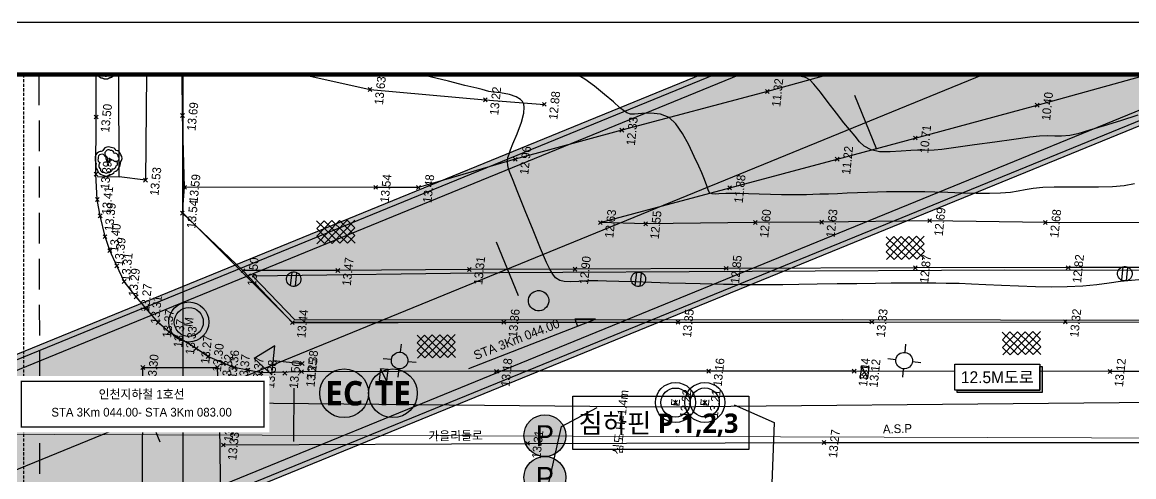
# Model space of a CAD drawing. Header units: millimetres. Extents: x 1073475 to 2890243, y -1340830 to -367733.
# Drawn here: x 2496583 to 2554028, y -391222 to -367733 of the extents above; entities that cross this region are included whole.
import ezdxf
from ezdxf.enums import TextEntityAlignment as Align
from ezdxf.xclip import XClip

# ---------------------------------------------------------------- set-up
doc = ezdxf.new("R2010")
doc.units = ezdxf.units.MM
doc.header["$LTSCALE"] = 50
doc.header["$XCLIPFRAME"] = 2
doc.header["$PDMODE"] = 3
doc.header["$PDSIZE"] = 100
for name, pattern in [('E-DIGLN01', [2, 0.9, -0.2, 0.9]), ('HIDDEN', [9.525, 6.35, -3.175]), ('HIDDEN2', [4.7625, 3.175, -1.5875])]:
    doc.linetypes.add(name, pattern=pattern)
for name, color, linetype in [('0-재료표-1', 3, 'Continuous'), ('0-재료표-T', 7, 'Continuous'), ('1-우수관로', 140, '우수'), ('11', 11, 'Continuous'), ('C0413425', 1, 'Continuous'), ('CIP', 1, 'Continuous'), ('CONT-MNR', 84, 'Continuous'), ('CS-CONC-MAJR', 4, 'Continuous'), ('CS-EXCV', 3, 'E-DIGLN01'), ('TEX', 3, 'Continuous'), ('TEXT', 3, 'Continuous'), ('가로등', 1, 'Continuous'), ('건축', 233, 'HIDDEN'), ('계측기', 7, 'Continuous'), ('계측기 지표침하계', 44, 'Continuous'), ('구조물', 7, 'Continuous'), ('단면', 4, 'Continuous'), ('도로', 1, 'Continuous'), ('맨홀', 1, 'Continuous'), ('보도', 7, 'Continuous'), ('보도블럭', 7, 'Continuous'), ('보안등', 7, 'Continuous'), ('상수도맨홀', 1, 'Continuous'), ('시점변경-종점-구__보조측점심볼', 7, 'Continuous'), ('시점변경-종점-구__선형', 7, 'Continuous'), ('연속지적도', 32, 'Continuous'), ('우수받이', 5, 'Continuous'), ('자전거전용도로', 7, 'Continuous'), ('조경', 3, 'Continuous'), ('중앙선', 2, 'Continuous'), ('지하지장물_열수송관로', 6, 'HIDDEN2'), ('지하지장물_전기관로', 1, 'HIDDEN2'), ('차선', 7, 'HIDDEN2'), ('측량점_높이', 8, 'Continuous'), ('측량점_심볼', 7, 'Continuous'), ('포장상태', 7, 'Continuous'), ('한전맨홀', 1, 'Continuous'), ('현황', 9, 'Continuous'), ('현황선', 8, 'Continuous'), ('화단', 3, 'Continuous'), ('화단경계', 3, 'Continuous'), ('횡단보도', 40, 'Continuous')]:
    doc.layers.add(name, color=color, linetype=linetype)
doc.styles.add('LT', font='')
doc.styles.add('RXHG', font='arial.ttf')
doc.styles.get("Standard").update_dxf_attribs({"font": ''})
doc.styles.add('굴림체', font='')
doc.styles.add('돋움', font='')
doc.styles.add('로고', font='malgunbd.ttf')
doc.styles.add('맑은고딕', font='malgunbd.ttf')
doc.styles.get('LT').set_extended_font_data('GulimChe')
doc.styles.get('Standard').set_extended_font_data('Dotum')
doc.styles.get('굴림체').set_extended_font_data('Dotum')
doc.styles.get('돋움').set_extended_font_data('Dotum')
doc.linetypes.add('CFZ008', pattern='A,0.9,-0.2,[106,KHCLINE.shx,S=0.00606,R=180,X=0,Y=0],0.9', length=2)
doc.linetypes.add('POWER_LINE', pattern='A,12.7,-5.08,["POWER",Standard,S=2.54,R=0,X=-2.54,Y=-1.27],-6.35', length=24.13)
doc.linetypes.add('WATER_LINE', pattern='A,12.7,-5.08,["WATER",Standard,S=2.54,R=0,X=-2.54,Y=-1.27],-6.35', length=24.13)
doc.linetypes.add('우수', pattern='A,0.5,-0.05,["우수",LT,S=0.1,R=0,X=0,Y=-0.05],-0.4', length=0.95)

# ---------------------------------------------------------------- blocks, each defined once
blk = doc.blocks.new('A$599346786921')
at = {"layer": '구조물', "ltscale": 0.2}
h = blk.add_hatch(color=254, dxfattribs=at)
h.dxf.hatch_style = 1
h.set_gradient(color1=(214, 214, 214), color2=(214, 214, 214))
h.paths.add_polyline_path([(189880, 4043), (128969, 153101), (129119, 153162), (47790, 352186), (48127, 352323), (40199, 371724), (39821, 372650), (39443, 373575), (39065, 374501), (38687, 375426), (38309, 376351), (37931, 377276), (37554, 378201), (37177, 379126), (36800, 380051), (36423, 380975), (36047, 381900), (35671, 382825), (35295, 383749), (34920, 384674), (34545, 385599), (34170, 386523), (33796, 387448), (33422, 388373), (33049, 389297), (32676, 390222), (32304, 391147), (31932, 392072), (31561, 392997), (31190, 393922), (30821, 394847), (30451, 395772), (30083, 396697), (29715, 397623), (29347, 398548), (28981, 399474), (28615, 400400), (28250, 401326), (27886, 402252), (27523, 403178), (27160, 404105), (26798, 405031), (26438, 405958), (26078, 406885), (25719, 407812), (25360, 408742), (25003, 409670), (24647, 410598), (24292, 411526), (23938, 412455), (23585, 413383), (23233, 414312), (22883, 415241), (22533, 416171), (22185, 417101), (21838, 418031), (21492, 418961), (21147, 419892), (20804, 420823), (20462, 421754), (20121, 422686), (19782, 423618), (19443, 424550), (19107, 425482), (18771, 426415), (18438, 427349), (18105, 428282), (17774, 429216), (17445, 430151), (17117, 431086), (16791, 432021), (16466, 432956), (16143, 433892), (15821, 434829), (15501, 435766), (15183, 436703), (14866, 437640), (14551, 438579), (14238, 439517), (13927, 440456), (13617, 441395), (13310, 442335), (13004, 443275), (12700, 444216), (12398, 445157), (12097, 446099), (11799, 447041), (11503, 447983), (11339, 448506), (0, 445440), (302, 444474), (605, 443509), (911, 442544), (1218, 441580), (1527, 440617), (1838, 439655), (2151, 438693), (2466, 437732), (2782, 436772), (3100, 435812), (3420, 434854), (3742, 433896), (4065, 432938), (4390, 431982), (4716, 431026), (5044, 430071), (5374, 429116), (5705, 428162), (6037, 427209), (6372, 426257), (6707, 425305), (7044, 424354), (7382, 423404), (7722, 422454), (8063, 421505), (8406, 420556), (8750, 419608), (9095, 418661), (9441, 417714), (9788, 416768), (10137, 415823), (10487, 414878), (10838, 413933), (11190, 412990), (11544, 412047), (11898, 411104), (12253, 410162), (12610, 409221), (12967, 408280), (13326, 407339), (13685, 406399), (14046, 405460), (14407, 404521), (14768, 403585), (15131, 402648), (15495, 401710), (15860, 400773), (16225, 399837), (16592, 398901), (16959, 397965), (17326, 397030), (17695, 396095), (18064, 395161), (18434, 394227), (18804, 393294), (19175, 392360), (19547, 391428), (19919, 390496), (20292, 389564), (20665, 388632), (21038, 387701), (21412, 386770), (21787, 385839), (22162, 384909), (22537, 383979), (22913, 383050), (23289, 382120), (23665, 381191), (24042, 380263), (24419, 379334), (24796, 378406), (25174, 377478), (25551, 376550), (25929, 375623), (26307, 374695), (26685, 373768), (27063, 372842), (27441, 371915), (27820, 370988), (28198, 370062), (28576, 369136), (28955, 368210), (29333, 367284), (37261, 347883), (37598, 348021), (118926, 148997), (119075, 149057), (179985, 0)])
at = {"layer": 'CS-CONC-MAJR'}
for points in [[(46812, 352596), (128141, 153572)], [(47464, 352323), (128793, 153298)], [(37735, 348347), (119063, 149323)], [(38008, 348999), (119337, 149975)]]:
    blk.add_lwpolyline(points, dxfattribs=at)
at = {"layer": 'CS-EXCV', "linetype": 'CFZ008', "ltscale": 5, "flags": 128}
blk.add_lwpolyline([(189880, 4043), (128969, 153101), (129119, 153162), (47790, 352186), (48127, 352323), (40199, 371724), (39821, 372650), (39443, 373575), (39065, 374501), (38687, 375426), (38309, 376351), (37931, 377276), (37554, 378201), (37177, 379126), (36800, 380051), (36423, 380975), (36047, 381900), (35671, 382825), (35295, 383749), (34920, 384674), (34545, 385599), (34170, 386523), (33796, 387448), (33422, 388373), (33049, 389297), (32676, 390222), (32304, 391147), (31932, 392072), (31561, 392997), (31190, 393922), (30821, 394847), (30451, 395772), (30083, 396697), (29715, 397623), (29347, 398548), (28981, 399474), (28615, 400400), (28250, 401326), (27886, 402252), (27523, 403178), (27160, 404105), (26798, 405031), (26438, 405958), (26078, 406885), (25719, 407812), (25360, 408742), (25003, 409670), (24647, 410598), (24292, 411526), (23938, 412455), (23585, 413383), (23233, 414312), (22883, 415241), (22533, 416171), (22185, 417101), (21838, 418031), (21492, 418961), (21147, 419892), (20804, 420823), (20462, 421754), (20121, 422686), (19782, 423618), (19443, 424550), (19107, 425482), (18771, 426415), (18438, 427349), (18105, 428282), (17774, 429216), (17445, 430151), (17117, 431086), (16791, 432021), (16466, 432956), (16143, 433892), (15821, 434829), (15501, 435766), (15183, 436703), (14866, 437640), (14551, 438579), (14238, 439517), (13927, 440456), (13617, 441395), (13310, 442335), (13004, 443275), (12700, 444216), (12398, 445157), (12097, 446099), (11799, 447041), (11503, 447983), (11339, 448506), (0, 445440), (302, 444474), (605, 443509), (911, 442544), (1218, 441580), (1527, 440617), (1838, 439655), (2151, 438693), (2466, 437732), (2782, 436772), (3100, 435812), (3420, 434854), (3742, 433896), (4065, 432938), (4390, 431982), (4716, 431026), (5044, 430071), (5374, 429116), (5705, 428162), (6037, 427209), (6372, 426257), (6707, 425305), (7044, 424354), (7382, 423404), (7722, 422454), (8063, 421505), (8406, 420556), (8750, 419608), (9095, 418661), (9441, 417714), (9788, 416768), (10137, 415823), (10487, 414878), (10838, 413933), (11190, 412990), (11544, 412047), (11898, 411104), (12253, 410162), (12610, 409221), (12967, 408280), (13326, 407339), (13685, 406399), (14046, 405460), (14407, 404521), (14768, 403585), (15131, 402648), (15495, 401710), (15860, 400773), (16225, 399837), (16592, 398901), (16959, 397965), (17326, 397030), (17695, 396095), (18064, 395161), (18434, 394227), (18804, 393294), (19175, 392360), (19547, 391428), (19919, 390496), (20292, 389564), (20665, 388632), (21038, 387701), (21412, 386770), (21787, 385839), (22162, 384909), (22537, 383979), (22913, 383050), (23289, 382120), (23665, 381191), (24042, 380263), (24419, 379334), (24796, 378406), (25174, 377478), (25551, 376550), (25929, 375623), (26307, 374695), (26685, 373768), (27063, 372842), (27441, 371915), (27820, 370988), (28198, 370062), (28576, 369136), (28955, 368210), (29333, 367284), (37261, 347883), (37598, 348021), (118926, 148997), (119075, 149057), (179985, 0)], close=True, dxfattribs=at)
at = {"layer": '시점변경-종점-구__보조측점심볼', "color": 1}
for p, q in [((48492, 331948), (51270, 333083)), ((56058, 313434), (58835, 314569)), ((63623, 294920), (66400, 296055))]:
    blk.add_line(p, q, dxfattribs=at)
at = {"layer": '시점변경-종점-구__선형', "color": 1}
blk.add_lwpolyline([(34766, 369504), (184932, 2022)], dxfattribs=at)
blk = doc.blocks.new('A$405090834614')
at = {"layer": '1-우수관로', "color": 251, "linetype": '우수', "lineweight": 0, "ltscale": 80}
blk.add_lwpolyline([(185502, 13028), (184884, 22596), (180273, 88945), (172057, 168906), (121638, 164312), (118262, 188984)], dxfattribs=at)
at = {"layer": 'C0413425', "color": 251}
for p, q in [((177610, 153734), (176860, 152734)), ((178360, 152734), (177610, 153734)), ((176860, 152734), (178360, 152734)), ((177610, 152734), (177610, 151234))]:
    blk.add_line(p, q, dxfattribs=at)
at = {"layer": 'CONT-MNR', "color": 251}
for p, q in [((193036, 146217), (193162, 147167)), ((192906, 145254), (193036, 146217)), ((192787, 144398), (192906, 145254)), ((192699, 143769), (192787, 144398)), ((192659, 143487), (192699, 143769)), ((192594, 142908), (192599, 143127)), ((192599, 143127), (192631, 143307)), ((192631, 143307), (192659, 143487)), ((192553, 142043), (192592, 142513)), ((192592, 142513), (192594, 142908)), ((192470, 141684), (192553, 142043)), ((187562, 141087), (188238, 141442)), ((188238, 141442), (188560, 141606)), ((188560, 141606), (188749, 141692)), ((188749, 141692), (188904, 141752)), ((188904, 141752), (189103, 141786)), ((189103, 141786), (189312, 141782)), ((189312, 141782), (189496, 141742)), ((189496, 141742), (189725, 141695)), ((189725, 141695), (190042, 141605)), ((190042, 141605), (190577, 141439)), ((190577, 141439), (191201, 141279)), ((192211, 141298), (192268, 141344)), ((192268, 141344), (192364, 141460)), ((192364, 141460), (192470, 141684)), ((186673, 140614), (187562, 141087)), ((191201, 141279), (191680, 141209)), ((191680, 141209), (191985, 141217)), ((191985, 141217), (192146, 141262)), ((192146, 141262), (192211, 141298)), ((185711, 140098), (186673, 140614)), ((184133, 139230), (184818, 139612)), ((184818, 139612), (185711, 140098)), ((183564, 138850), (183797, 139026)), ((183797, 139026), (184133, 139230)), ((183247, 138215), (183273, 138450)), ((183273, 138450), (183393, 138686)), ((183393, 138686), (183564, 138850)), ((193763, 138267), (193984, 138750)), ((183275, 137884), (183247, 138215)), ((183335, 137475), (183275, 137884)), ((193444, 137718), (193763, 138267)), ((183406, 137007), (183335, 137475)), ((193085, 137166), (193444, 137718)), ((183464, 136501), (183406, 137007)), ((192744, 136671), (193085, 137166)), ((183500, 136054), (183464, 136501)), ((192353, 136105), (192480, 136297)), ((192480, 136297), (192744, 136671)), ((183550, 135403), (183500, 136054)), ((192206, 135729), (192261, 135922)), ((192232, 135521), (192206, 135729)), ((192261, 135922), (192353, 136105)), ((183609, 134610), (183550, 135403)), ((192308, 135150), (192232, 135521)), ((192375, 134681), (192308, 135150)), ((183674, 133733), (183609, 134610)), ((192374, 134180), (192375, 134681)), ((192246, 133712), (192374, 134180)), ((183741, 132834), (183674, 133733)), ((191494, 132944), (191956, 133337)), ((191956, 133337), (192246, 133712)), ((183806, 131974), (183741, 132834)), ((190943, 132560), (191494, 132944)), ((189905, 131932), (190385, 132213)), ((190385, 132213), (190943, 132560)), ((183865, 131212), (183806, 131974)), ((188942, 131412), (189255, 131561)), ((189255, 131561), (189584, 131744)), ((189584, 131744), (189905, 131932)), ((183915, 130610), (183865, 131212)), ((188552, 131092), (188581, 131221)), ((188564, 130941), (188552, 131092)), ((188581, 131221), (188699, 131298)), ((188699, 131298), (188942, 131412)), ((183967, 130014), (183915, 130610)), ((188591, 130741), (188564, 130941)), ((188645, 130395), (188591, 130741)), ((184010, 129529), (183967, 130014)), ((188700, 129978), (188645, 130395)), ((188727, 129671), (188700, 129978)), ((184050, 129101), (184010, 129529)), ((188760, 129217), (188727, 129671)), ((194909, 129207), (194916, 129417)), ((194916, 129417), (194921, 129681)), ((184093, 128672), (184050, 129101)), ((188798, 128672), (188760, 129217)), ((194914, 128943), (194909, 129207)), ((194950, 128613), (194914, 128943)), ((184143, 128188), (184093, 128672)), ((184206, 127593), (184143, 128188)), ((188840, 128091), (188798, 128672)), ((195011, 128182), (194950, 128613)), ((195067, 127750), (195011, 128182)), ((184276, 126970), (184206, 127593)), ((188884, 127529), (188840, 128091)), ((188929, 127042), (188884, 127529)), ((195086, 127422), (195067, 127750)), ((184372, 126148), (184276, 126970)), ((188979, 126592), (188929, 127042)), ((195049, 126934), (195079, 127151)), ((195079, 127151), (195086, 127422)), ((189025, 126235), (188979, 126592)), ((194379, 126084), (194758, 126463)), ((194758, 126463), (194951, 126695)), ((194951, 126695), (195049, 126934)), ((184486, 125195), (184372, 126148)), ((189071, 125910), (189025, 126235)), ((189123, 125554), (189071, 125910)), ((193895, 125623), (194379, 126084)), ((189186, 125105), (189123, 125554)), ((193385, 125143), (193895, 125623)), ((184608, 124178), (184486, 125195)), ((189251, 124649), (189186, 125105)), ((192612, 124376), (192931, 124706)), ((192931, 124706), (193385, 125143)), ((184730, 123162), (184608, 124178)), ((189324, 124150), (189251, 124649)), ((189401, 123631), (189324, 124150)), ((192301, 124056), (192612, 124376)), ((189477, 123110), (189401, 123631)), ((191680, 123157), (191835, 123533)), ((191835, 123533), (192042, 123804)), ((192042, 123804), (192301, 124056)), ((184843, 122217), (184730, 123162)), ((189547, 122608), (189477, 123110)), ((191637, 122713), (191680, 123157)), ((189608, 122146), (189547, 122608)), ((191684, 122169), (191637, 122713)), ((184938, 121407), (184843, 122217)), ((189663, 121691), (189608, 122146)), ((191777, 121609), (191684, 122169)), ((185006, 120801), (184938, 121407)), ((189703, 121329), (189663, 121691)), ((189737, 120998), (189703, 121329)), ((191874, 121119), (191777, 121609)), ((185079, 120130), (185006, 120801)), ((189772, 120635), (189737, 120998)), ((189815, 120179), (189772, 120635)), ((191930, 120783), (191874, 121119)), ((191953, 120472), (191930, 120783)), ((185135, 119597), (185079, 120130)), ((189859, 119653), (189815, 120179)), ((191967, 120225), (191953, 120472)), ((192007, 119916), (191967, 120225)), ((185183, 119109), (185135, 119597)), ((189906, 118994), (189859, 119653)), ((192092, 119538), (192007, 119916)), ((192270, 118814), (192092, 119538)), ((185232, 118575), (185183, 119109)), ((189959, 118263), (189906, 118994)), ((185292, 117903), (185232, 118575)), ((192505, 117877), (192270, 118814)), ((185338, 117279), (185292, 117903)), ((190017, 117524), (189959, 118263)), ((192762, 116855), (192505, 117877)), ((185383, 116537), (185338, 117279)), ((190084, 116841), (190017, 117524)), ((190159, 116277), (190084, 116841)), ((193005, 115880), (192762, 116855)), ((185430, 115714), (185383, 116537)), ((190257, 115775), (190159, 116277)), ((185483, 114846), (185430, 115714)), ((190361, 115380), (190257, 115775)), ((193198, 115082), (193005, 115880)), ((190468, 115022), (190361, 115380)), ((190576, 114628), (190468, 115022)), ((193307, 114591), (193198, 115082)), ((185545, 113970), (185483, 114846)), ((190684, 114126), (190576, 114628)), ((193367, 114151), (193307, 114591)), ((185621, 113122), (185545, 113970)), ((190768, 113552), (190684, 114126)), ((193389, 113803), (193367, 114151)), ((193420, 113459), (193389, 113803)), ((190844, 112839), (190768, 113552)), ((193508, 113028), (193420, 113459)), ((185714, 112341), (185621, 113122)), ((190920, 112057), (190844, 112839)), ((193644, 112632), (193508, 113028)), ((193881, 112048), (193644, 112632)), ((185843, 111539), (185714, 112341)), ((191003, 111272), (190920, 112057)), ((194191, 111324), (193881, 112048)), ((185986, 110834), (185843, 111539)), ((191100, 110553), (191003, 111272)), ((194545, 110506), (194191, 111324)), ((186133, 110202), (185986, 110834)), ((191218, 109968), (191100, 110553)), ((194917, 109642), (194545, 110506)), ((186273, 109620), (186133, 110202)), ((191384, 109438), (191218, 109968)), ((186397, 109062), (186273, 109620)), ((186495, 108507), (186397, 109062))]:
    blk.add_line(p, q, dxfattribs=at)
at = {"layer": '가로등', "color": 251, "linetype": 'Continuous'}
for p, q in [((178290, 146675), (178290, 147104)), ((177862, 146247), (177433, 146247)), ((178719, 146247), (179147, 146247)), ((178290, 145818), (178290, 145389)), ((181036, 120743), (181036, 121172)), ((180608, 120314), (180179, 120314)), ((181465, 120314), (181894, 120314)), ((181036, 119886), (181036, 119457))]:
    blk.add_line(p, q, dxfattribs=at)
for centre, major_axis, start_param, end_param in [((178290, 146247), (303, 303), 5.497787, 11.780972), ((181036, 120314), (-303, 303), 3.926991, 10.210176)]:
    blk.add_ellipse(centre, major_axis=major_axis, ratio=1, start_param=start_param, end_param=end_param, dxfattribs=at)
at = {"layer": '도로', "color": 251}
for p, q in [((189150, 163167), (196289, 163906)), ((186215, 162867), (189150, 163167)), ((184090, 162428), (184922, 162659)), ((184922, 162659), (186215, 162867)), ((182357, 161735), (183050, 162059)), ((183050, 162059), (184090, 162428)), ((181618, 161297), (182357, 161735)), ((180855, 160835), (181618, 161297)), ((180130, 160136), (180855, 160835)), ((179575, 159558), (180130, 160136)), ((178928, 158866), (179575, 159558)), ((178489, 158242), (178928, 158866)), ((178189, 157596), (178489, 158242)), ((177796, 156764), (178189, 157596)), ((177450, 156118), (177796, 156764)), ((177195, 155287), (177450, 156118)), ((177034, 154709), (177195, 155287)), ((176964, 153994), (177034, 154709)), ((176895, 153301), (176964, 153994)), ((177182, 151224), (176895, 153301)), ((177182, 151224), (177182, 151224)), ((178263, 141208), (177182, 151224)), ((179425, 130303), (178263, 141208)), ((180217, 122831), (179425, 130303)), ((181600, 109677), (180217, 122831)), ((182563, 100534), (181600, 109677))]:
    blk.add_line(p, q, dxfattribs=at)
at = {"layer": '맨홀', "color": 251}
for radius in [1036, 750]:
    blk.add_circle((179121, 157289), radius, dxfattribs=at)
at = {"layer": '보도', "color": 251}
for p, q in [((189703, 158741), (196305, 159493)), ((186019, 158239), (189703, 158741)), ((182057, 154787), (184682, 158215)), ((184682, 158215), (186019, 158239)), ((187059, 148418), (186019, 158239)), ((182057, 154787), (179649, 151962)), ((182577, 149914), (182057, 154787)), ((179649, 151962), (180835, 141094)), ((183345, 143160), (182577, 149914)), ((187282, 146220), (187059, 148418)), ((189263, 141396), (187282, 146220)), ((183939, 137728), (183345, 143160)), ((191342, 136077), (189263, 141396)), ((180835, 141094), (181778, 132145)), ((184806, 129970), (183939, 137728)), ((186657, 134343), (186471, 136683)), ((186471, 136683), (188967, 130222)), ((194118, 128813), (191342, 136077)), ((187324, 128720), (186657, 134343)), ((181778, 132145), (182843, 122188)), ((185868, 120249), (184806, 129970)), ((188967, 130222), (191022, 124853)), ((187696, 125310), (187324, 128720)), ((196297, 123271), (194118, 128813)), ((188364, 119764), (187696, 125310)), ((191022, 124853), (192535, 120956)), ((182843, 122188), (183902, 112241)), ((192535, 120956), (194886, 114870)), ((186708, 112396), (185868, 120249)), ((188907, 113811), (188364, 119764)), ((194886, 114870), (197584, 108042)), ((189527, 107707), (188907, 113811)), ((183902, 112241), (185026, 101289)), ((187251, 107418), (186708, 112396))]:
    blk.add_line(p, q, dxfattribs=at)
at = {"layer": '보도블럭', "color": 251}
for p, q in [((183844, 151131), (185162, 150100)), ((183892, 150740), (184236, 151179)), ((183940, 150348), (184627, 151227)), ((183988, 149957), (185019, 151274)), ((184236, 151179), (185114, 150491)), ((184627, 151227), (185066, 150883)), ((183892, 150740), (185210, 149709)), ((184035, 149565), (185066, 150883)), ((183940, 150348), (185257, 149317)), ((183988, 149957), (184866, 149269)), ((184083, 149174), (185114, 150491)), ((184475, 149222), (185162, 150100)), ((184035, 149565), (184475, 149222)), ((184866, 149269), (185210, 149709)), ((178511, 145346), (179829, 144315)), ((178559, 144955), (178903, 145394)), ((178607, 144564), (179294, 145442)), ((178654, 144172), (179686, 145490)), ((178903, 145394), (179781, 144707)), ((179294, 145442), (179733, 145098)), ((178559, 144955), (179876, 143924)), ((178702, 143781), (179733, 145098)), ((178607, 144564), (179924, 143533)), ((178750, 143389), (179781, 144707)), ((179141, 143437), (179829, 144315)), ((178654, 144172), (179533, 143485)), ((178702, 143781), (179141, 143437)), ((179533, 143485), (179876, 143924)), ((186178, 121387), (186522, 121826)), ((186226, 120996), (186913, 121874)), ((186273, 120604), (187304, 121922)), ((186522, 121826), (187400, 121139)), ((186913, 121874), (187352, 121530)), ((186130, 121778), (187448, 120747)), ((186178, 121387), (187495, 120356)), ((186321, 120213), (187352, 121530)), ((186226, 120996), (187543, 119964)), ((186369, 119821), (187400, 121139)), ((186760, 119869), (187448, 120747)), ((186273, 120604), (187152, 119917)), ((186321, 120213), (186760, 119869)), ((187152, 119917), (187495, 120356)), ((181863, 115283), (183180, 114252)), ((181910, 114892), (182254, 115331)), ((181910, 114892), (183228, 113861)), ((181958, 114500), (182645, 115379)), ((182006, 114109), (183037, 115426)), ((182054, 113717), (183085, 115035)), ((182254, 115331), (183132, 114643)), ((182645, 115379), (183085, 115035)), ((181958, 114500), (183276, 113469)), ((182101, 113326), (183132, 114643)), ((182006, 114109), (182884, 113421)), ((182493, 113374), (183180, 114252)), ((182884, 113421), (183228, 113861)), ((182054, 113717), (182493, 113374))]:
    blk.add_line(p, q, dxfattribs=at)
at = {"layer": '보안등', "color": 251}
for p, q in [((181541, 152258), (182248, 152258)), ((181541, 152008), (182248, 152008)), ((183413, 134541), (184120, 134541)), ((183413, 134291), (184120, 134291)), ((186350, 109575), (187057, 109575)), ((186350, 109325), (187057, 109325))]:
    blk.add_line(p, q, dxfattribs=at)
for centre in [(181894, 152133), (183766, 134416), (186703, 109450)]:
    blk.add_ellipse(centre, major_axis=(-265, 265), ratio=1, start_param=3.926991, end_param=10.210176, dxfattribs=at)
at = {"layer": '연속지적도', "color": 251}
for p, q in [((184698, 158193), (192518, 159023)), ((192518, 159023), (184698, 158193)), ((184698, 158193), (161008, 155684)), ((179669, 151974), (184698, 158193)), ((188497, 68694), (179669, 151974))]:
    blk.add_line(p, q, dxfattribs=at)
at = {"layer": '우수받이', "color": 251}
for points in [[(177165, 147191), (177165, 146791), (177765, 146791), (177765, 147191)], [(179929, 122486), (179929, 122086), (180529, 122086), (180529, 122486)]]:
    blk.add_lwpolyline(points, close=True, dxfattribs=at)
for points in [[(177165, 146791), (177765, 147191)], [(179929, 122086), (180529, 122486)]]:
    blk.add_lwpolyline(points, dxfattribs=at)
at = {"layer": '자전거전용도로', "color": 251}
for p, q in [((186169, 160289), (186194, 161657)), ((196187, 161250), (186169, 160289)), ((186169, 160289), (186169, 160289))]:
    blk.add_line(p, q, dxfattribs=at)
at = {"layer": '조경', "color": 251}
for points in [[(191403, 163346, 0.346815), (191189, 163044, 0.330985), (191249, 162693, 0.257815), (191431, 162469, 0.268393), (191657, 162274, 0.287741), (191941, 162222, 0.374085), (192332, 162238, 0.296108), (192532, 162494, 0.276004), (192647, 162777, 0.397465), (192501, 163160, 0.08978), (192407, 163209, 0.089366), (192380, 163311, 0.417873), (192018, 163534, 0.244957), (191754, 163455, 0.283849)], [(191489, 163208, 0.520567), (191347, 163011, 0.520567), (191397, 162772, 0.520567), (191567, 162599, 0.520567), (191732, 162420, 0.997573), (191950, 162527, 0.520567), (191921, 162768, 0.940956), (191709, 162803, 0.176046), (191952, 162920, 1.063971), (192117, 162831, 0.138397), (192011, 162595, 0.467806), (192008, 162367, 0.520567), (192251, 162373, 0.520567), (192368, 162585, 0.520567), (192485, 162797, 0.520567), (192421, 163031, 0.520567), (192183, 162984, 0.258914), (191952, 162920, 0.824029), (192140, 163039, 0.520567), (192236, 163261, 0.520567), (192022, 163377, 0.520567), (191814, 163251, 0.520567), (191489, 163208)], [(186417, 162802, 0.346815), (186204, 162501, 0.330985), (186263, 162149, 0.257815), (186445, 161925, 0.268393), (186672, 161731, 0.287741), (186955, 161678, 0.374085), (187346, 161695, 0.296108), (187546, 161951, 0.276004), (187661, 162234, 0.397465), (187516, 162617, 0.08978), (187421, 162666, 0.089366), (187394, 162768, 0.417873), (187033, 162991, 0.244957), (186769, 162912, 0.283849)], [(186503, 162665, 0.520567), (186361, 162467, 0.520567), (186411, 162229, 0.520567), (186582, 162056, 0.520567), (186746, 161877, 0.997573), (186964, 161984, 0.520567), (186936, 162224, 0.940956), (186724, 162259, 0.176046), (186966, 162377, 1.063971), (187131, 162288, 0.138397), (187025, 162052, 0.467806), (187022, 161823, 0.520567), (187265, 161829, 0.520567), (187382, 162041, 0.520567), (187499, 162253, 0.520567), (187436, 162488, 0.520567), (187197, 162440, 0.258914), (186966, 162377, 0.824029), (187154, 162496, 0.520567), (187250, 162718, 0.520567), (187036, 162833, 0.520567), (186829, 162708, 0.520567), (186503, 162665)]]:
    blk.add_lwpolyline(points, format="xyb", close=True, dxfattribs=at)
at = {"layer": '중앙선', "color": 251}
for p, q in [((172990, 154847), (174731, 139223)), ((174731, 139223), (176388, 123987)), ((176388, 123987), (178214, 106751))]:
    blk.add_line(p, q, dxfattribs=at)
at = {"layer": '지하지장물_열수송관로', "color": 251, "ltscale": 10}
blk.add_lwpolyline([(216367, 190058), (198477, 187793), (198622, 185962), (196548, 185528), (196500, 184227), (192401, 184034), (193108, 166565), (46886, 150822)], dxfattribs=at)
at = {"layer": '지하지장물_전기관로', "color": 251, "linetype": 'POWER_LINE', "ltscale": 3}
for points in [[(186670, 16637), (186590, 33534), (184398, 74092), (182595, 86963), (177310, 132594), (173297, 174213)], [(165368, 136915), (170465, 138180), (175788, 137564), (176957, 135844)], [(177834, 128804), (177152, 126662), (169969, 126181), (168804, 125250), (166356, 122047)]]:
    blk.add_lwpolyline(points, dxfattribs=at)
at = {"layer": '차선', "color": 251}
blk.add_line((212341, 169387), (137441, 161475), dxfattribs=at)
at = {"layer": '차선', "color": 251, "linetype": 'ByBlock'}
blk.add_line((173554, 151247), (176294, 151506), dxfattribs=at)
at = {"layer": '측량점_심볼', "color": 251}
for p in [(189150, 163167), (184922, 162659), (186215, 162867), (183050, 162059), (184090, 162428), (182357, 161735), (181618, 161297), (180855, 160835), (186169, 160289), (180130, 160136), (176536, 159406), (179575, 159558), (178928, 158866), (189703, 158741), (178489, 158242), (184682, 158215), (186019, 158239), (178189, 157596), (177796, 156764), (177450, 156118), (173932, 155145), (176945, 155579), (177195, 155287), (172990, 154847), (177034, 154709), (182057, 154787), (176964, 153994), (176895, 153301), (177011, 152077), (179649, 151962), (177182, 151224), (177610, 151234), (182577, 149914), (192061, 149244), (187059, 148418), (187282, 146220), (183345, 143160), (192153, 143263), (189263, 141396), (178263, 141208), (180835, 141094), (192244, 140204), (174731, 139223), (183939, 137728), (186471, 136683), (191342, 136077), (186657, 134343), (181778, 132145), (177636, 131839), (177798, 130332), (179425, 130303), (184806, 129970), (188967, 130222), (187324, 128720), (194118, 128813), (187696, 125310), (191022, 124853), (176388, 123987), (180217, 122831), (180229, 122286), (182843, 122188), (192535, 120956), (185868, 120249), (188364, 119764), (194886, 114870), (188907, 113811), (183902, 112241), (186708, 112396), (181600, 109677)]:
    blk.add_point(p, dxfattribs=at)
at = {"layer": '한전맨홀', "color": 251}
for centre, radius in [((177636, 131839), 1036), ((177636, 131839), 750), ((177798, 130332), 1036), ((177798, 130332), 750)]:
    blk.add_circle(centre, radius, dxfattribs=at)
at = {"layer": '현황선', "color": 251}
for p, q in [((192884, 156457), (192061, 149244)), ((192061, 149244), (192153, 143263)), ((192153, 143263), (192244, 140204)), ((192244, 140204), (192244, 140204))]:
    blk.add_line(p, q, dxfattribs=at)
at = {"layer": '화단', "color": 251}
blk.add_ellipse((182121, 139428), major_axis=(371, 371), ratio=1, start_param=5.497787, end_param=11.780972, dxfattribs=at)
at = {"layer": '화단경계', "color": 251}
for p, q in [((186100, 162781), (186194, 161657)), ((186194, 161657), (196227, 162764)), ((181831, 154242), (179805, 151852)), ((183346, 141577), (181831, 154242)), ((179805, 151852), (182813, 123727)), ((186230, 115645), (183346, 141577)), ((182813, 123727), (184755, 105082)), ((188435, 94548), (186230, 115645))]:
    blk.add_line(p, q, dxfattribs=at)
at = {"layer": '횡단보도', "color": 251}
for p, q in [((168239, 158538), (176536, 159406)), ((176536, 159406), (176945, 155579)), ((173932, 155145), (169592, 154635)), ((176945, 155579), (173932, 155145))]:
    blk.add_line(p, q, dxfattribs=at)
at = {"layer": '1-우수관로', "color": 251, "linetype": '우수', "lineweight": 0, "ltscale": 5, "style": '굴림체'}
blk.add_text('D500', height=450, rotation=276.75715, dxfattribs=at).set_placement((173326, 161434), align=Align.RIGHT)
at = {"layer": 'TEXT', "color": 251, "style": '굴림체'}
blk.add_text('가을리들로', height=450, rotation=276.75715, dxfattribs=at).set_placement((174673, 141531), align=Align.RIGHT)
blk.add_text('심도 H=1.4m', height=450, dxfattribs=at).set_placement((178004, 134314), align=Align.RIGHT)
at = {"layer": '상수도맨홀', "color": 251, "style": '굴림체'}
for s, p in [('M', (179121, 157289)), ('E', (177636, 131839)), ('E', (177798, 130332))]:
    blk.add_text(s, height=450, dxfattribs=at).set_placement(p, align=Align.MIDDLE)
at = {"layer": '측량점_높이', "color": 251, "style": '굴림체'}
for s, p in [('13.39', (186215, 162567)), ('13.50', (189150, 162867)), ('13.39', (184090, 162128)), ('13.41', (184922, 162359)), ('13.39', (182357, 161435)), ('13.40', (183050, 161759)), ('13.31', (181618, 160997)), ('13.29', (180855, 160535)), ('13.27', (180130, 159836)), ('13.53', (186169, 159989)), ('13.31', (179575, 159258)), ('13.30', (176536, 159106)), ('13.37', (178928, 158566)), ('13.69', (189703, 158441)), ('13.37', (178489, 157942)), ('13.54', (184682, 157915)), ('13.59', (186019, 157939)), ('13.33', (178189, 157296)), ('13.27', (177796, 156464)), ('13.30', (177450, 155818)), ('13.32', (176945, 155279)), ('13.33', (172990, 154547)), ('13.32', (173932, 154845)), ('13.36', (177195, 154987)), ('13.37', (177034, 154409)), ('13.50', (182057, 154487)), ('13.37', (176964, 153694)), ('13.38', (176895, 153001)), ('13.50', (177011, 151777)), ('13.44', (179649, 151662)), ('13.25', (177182, 150924)), ('13.38', (177610, 150934)), ('13.47', (182577, 149614)), ('13.63', (192061, 148944)), ('13.54', (187059, 148118)), ('13.48', (187282, 145920)), ('13.31', (183345, 142860)), ('13.22', (192153, 142963)), ('13.18', (178263, 140908)), ('13.36', (180835, 140794)), ('12.96', (189263, 141096)), ('12.88', (192244, 139904)), ('13.31', (174731, 138923)), ('12.90', (183939, 137428)), ('12.63', (186471, 136383)), ('12.33', (191342, 135777)), ('12.55', (186657, 134043)), ('13.35', (181778, 131845)), ('13.22', (177636, 131539)), ('13.21', (177798, 130032)), ('13.16', (179425, 130003)), ('11.88', (188967, 129922)), ('12.85', (184806, 129670)), ('12.60', (187324, 128420)), ('11.32', (194118, 128513)), ('12.63', (187696, 125010)), ('11.22', (191022, 124553)), ('13.27', (176388, 123687)), ('10.49', (196297, 122971)), ('13.14', (180217, 122531)), ('13.12', (180229, 121986)), ('13.33', (182843, 121888)), ('10.71', (192535, 120656)), ('12.87', (185868, 119949)), ('12.69', (188364, 119464)), ('10.40', (194886, 114570)), ('12.68', (188907, 113511)), ('12.82', (186708, 112096)), ('13.32', (183902, 111941)), ('13.12', (181600, 109377))]:
    blk.add_text(s, height=450, dxfattribs=at).set_placement(p, align=Align.TOP_CENTER)
at = {"layer": '포장상태', "color": 251, "style": '굴림체'}
blk.add_text('A.S.P', height=450, rotation=277.72058, dxfattribs=at).set_placement((177378, 119514), align=Align.RIGHT)
blk = doc.blocks.new('dbox')
at = {"layer": '11'}
blk.add_line((4288, 57600), (81088, 57600), dxfattribs=at)
at = {"layer": '11', "const_width": 150}
blk.add_lwpolyline([(81088, 1800), (4288, 1800), (4288, 57600), (81088, 57600)], close=True, dxfattribs=at)
at = {"layer": 'TEXT', "color": 7}
blk.add_line((0, 59400), (84100, 59400), dxfattribs=at)
at = {"layer": 'TEX', "color": 6, "linetype": 'Continuous', "style": 'RXHG', "width": 1}
for tag, p in [('일자', (76628, 15972)), ('축척', (76628, 13925)), ('설계번호', (76684, 12170))]:
    blk.add_attdef(tag, p, '', height=300, dxfattribs=at)
at = {"layer": 'TEX', "color": 7, "linetype": 'Continuous', "style": 'RXHG', "width": 1}
blk.add_attdef('파일명', (81840, 4453), '', height=300, rotation=90, dxfattribs=at)
at = {"layer": 'TEX', "linetype": 'Continuous', "style": 'RXHG', "width": 1}
for tag, p in [('도면명-1', (77799, 3389)), ('도면명-2', (77799, 2662))]:
    blk.add_attdef(tag, text='', height=400, dxfattribs=at).set_placement(p, align=Align.CENTER)
blk = doc.blocks.new('A$355485260246')
at = {"color": 255}
blk.add_wipeout([(0, 3897), (17461, 3897), (17461, 0), (0, 0)], dxfattribs=at).dxf.layer = '0-재료표-1'
at = {"layer": '0-재료표-1', "const_width": 92.6}
blk.add_lwpolyline([(17091, 370), (17091, 3527), (370, 3527), (370, 370)], close=True, dxfattribs=at)
at = {"layer": '0-재료표-T', "style": '돋움'}
for s, p in [('인천지하철 1호선', (8666, 2638)), ('STA 3Km 044.00- STA 3Km 083.00', (8666, 1397))]:
    blk.add_text(s, height=600, dxfattribs=at).set_placement(p, align=Align.MIDDLE_CENTER)
blk = doc.blocks.new('A$41801442406')
at = {"layer": '계측기 지표침하계'}
blk.add_hatch(color=254, dxfattribs=at).paths.add_polyline_path([(-720, -720, 1), (720, -720, 1)])
blk.add_circle((0, -720), 720, dxfattribs=at)
at = {"layer": '계측기 지표침하계', "style": '돋움'}
blk.add_text('P', height=720, dxfattribs=at).set_placement((0, -720), align=Align.MIDDLE_CENTER)

msp = doc.modelspace()

# ---------------------------------------------------------------- hatches: boundary and pattern name
msp.add_hatch(color=2).paths.add_polyline_path([(2525137.9, -383084.2), (2525278, -383443), (2526209.6, -383079.2)])
at = {"layer": '계측기'}
for points in [[(2511958.9, -386906, 1), (2514478.9, -386906, 1)], [(2514478.9, -386906, 1), (2516998.9, -386906, 1)]]:
    msp.add_hatch(color=254, dxfattribs=at).paths.add_polyline_path(points)

# ---------------------------------------------------------------- linework, layer by layer
at = {"color": 2}
msp.add_lwpolyline([(2519664.5, -385635), (2526209.6, -383079.2), (2525137.9, -383084.2), (2525278, -383443)], dxfattribs=at)
at = {"layer": '계측기', "color": 1}
for centre in [(2513218.9, -386906), (2515738.9, -386906)]:
    msp.add_circle(centre, 1260, dxfattribs=at)
at = {"layer": '단면', "color": 5, "linetype": 'WATER_LINE', "lineweight": 30, "ltscale": 0.2}
msp.add_lwpolyline([(2525036, -387063), (2534133.5, -387063), (2534133.5, -389817.1), (2525036, -389817.1)], close=True, dxfattribs=at)

# ---------------------------------------------------------------- block references
at = {"xscale": 1.5, "yscale": 1.5, "zscale": 1.5}
msp.add_blockref('dbox', (2461332.7, -456833.1), dxfattribs=at)
ref = msp.add_blockref('A$599346786921', (2835663.1, -437926.2), dxfattribs=dict(rotation=89.99999999999997))
XClip(ref).set_block_clipping_path([(-16206.8299571348, 262317.343997824), (67493.1699649135, 367897.631078836)])
ref = msp.add_blockref('A$405090834614', (2642714.3, -577934.3), dxfattribs=dict(rotation=83.9464212542183))
XClip(ref).set_block_clipping_path([(104661.0409256864, 187029.200860789), (115795.371209384, 82037.659728932), (199028.6359362481, 90864.5294945205), (187894.3056525505, 195856.0706263776)])
at = {"layer": '계측기 지표침하계', "xscale": 1.5, "yscale": 1.5, "zscale": 1.5}
for p in [(2523593.8, -388017.3), (2523593.8, -390177.3)]:
    msp.add_blockref('A$41801442406', p, dxfattribs=at)

# ---------------------------------------------------------------- texts
at = {"color": 2, "style": '돋움'}
msp.add_text('STA 3Km 044.00', height=472.5, rotation=21.330393, dxfattribs=at).set_placement((2520074.8, -385326.9), align=Align.BOTTOM_LEFT)
at = {"style": '맑은고딕'}
for s, p in [('EC', (2513218.9, -386906)), ('TE', (2515738.9, -386906))]:
    msp.add_text(s, height=1260, rotation=360, dxfattribs=at).set_placement(p, align=Align.MIDDLE_CENTER)
at = {"layer": '현황', "color": 5, "style": '로고'}
msp.add_text('침하핀 P.1,2,3', height=1000, dxfattribs=at).set_placement((2529460.9, -388479.2), align=Align.MIDDLE)

# ---------------------------------------------------------------- next in the draw order: block references
at = {"xscale": 0.75, "yscale": 0.75, "zscale": 0.75}
msp.add_blockref('A$355485260246', (2496251.2, -388933.9), dxfattribs=at)

# ---------------------------------------------------------------- next in the draw order: wipeouts: each hides what was drawn before it
msp.add_wipeout([(2544779.3, -385400), (2549177.6, -385400), (2549177.6, -386740.8), (2544779.3, -386740.8)]).dxf.layer = '현황'

# ---------------------------------------------------------------- next in the draw order: hatches: boundary and pattern name
at = {"layer": '현황'}
msp.add_hatch(color=256, dxfattribs=at).paths.add_polyline_path([(2544901.8, -386740.8), (2549177.6, -386740.8), (2549177.6, -385522.5), (2549300.1, -385522.5), (2549300.1, -386863.3), (2544901.8, -386863.3)])

# ---------------------------------------------------------------- next in the draw order: linework, layer by layer
at = {"layer": 'CIP', "ltscale": 0.2}
msp.add_lwpolyline([(2467765.4, -370433.1), (2573345.7, -370433.1), (2573345.7, -454133.1), (2467765.4, -454133.1)], close=True, dxfattribs=at)
at = {"layer": '건축', "ltscale": 0.2}
msp.add_lwpolyline([(2467765.4, -370433.1), (2573345.7, -370433.1), (2573345.7, -454133.1), (2467765.4, -454133.1)], close=True, dxfattribs=at)
at = {"layer": '현황'}
for points in [[(2544779.3, -385400), (2549177.6, -385400), (2549177.6, -386740.8), (2544779.3, -386740.8)], [(2544901.8, -386740.8), (2549177.6, -386740.8), (2549177.6, -385522.5), (2549300.1, -385522.5), (2549300.1, -386863.3), (2544901.8, -386863.3)]]:
    msp.add_lwpolyline(points, close=True, dxfattribs=at)

# ---------------------------------------------------------------- next in the draw order: texts
at = {"layer": '현황', "style": '돋움'}
msp.add_text('12.5M도로', height=612.5, dxfattribs=at).set_placement((2546978.5, -386070.4), align=Align.MIDDLE)

doc.saveas('drawing.dxf')
